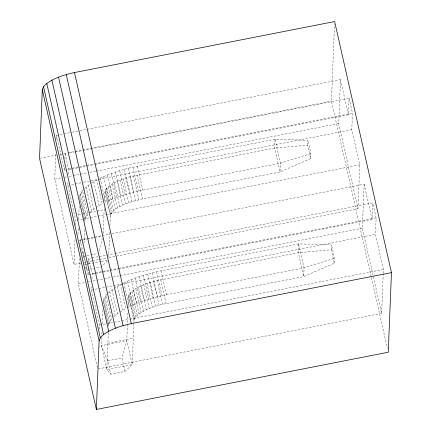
<?xml version="1.0" encoding="UTF-8"?>
<svg xmlns="http://www.w3.org/2000/svg" width="431" height="431" viewBox="0 0 431 431"><rect width="100%" height="100%" fill="white"/><g stroke="black" fill="none" stroke-linecap="round" stroke-linejoin="round"><path stroke-width="0.32" stroke-dasharray="2.15 1.62" d="M80.624 263.12L74.019 264.413L54.737 179.231L55.782 153.274M56.342 139.299L56.504 135.307L63.109 134.014M71.056 169.13L64.451 170.428L64.639 165.811M64.903 159.228L65.113 153.953L67.096 153.565M75.597 225.149L75.781 220.489L67.834 185.368L67.969 182.076M68.281 174.167L68.497 168.898L65.113 153.953M74.019 264.413L75.032 239.124M78 234.448L78.291 227.202M78.609 219.293L79.196 204.606M97.401 367.713L78.415 283.84L79.46 257.883M80.021 243.908L80.182 239.916L86.782 238.623M83.415 258.309L83.706 251.004M84.023 243.036L84.584 229.093M94.734 273.739L88.129 275.037L88.339 269.763M88.549 264.494L88.791 258.562L91.431 258.045M99.297 329.09L99.459 325.098L91.512 289.982L91.641 286.685M91.959 278.782L92.169 273.507L88.791 258.562M103.219 233.424L104.254 207.688M104.523 200.975L105.126 190.971L105.767 189.64L108.208 186.86L112.071 184.037L117.167 181.311L123.234 178.827L129.973 176.699L274.644 148.065L307.642 145.177L310.67 158.549L280.053 171.974L142.456 198.95L131.951 201.622L125.507 203.944L119.893 206.562L115.384 209.353L112.216 212.176L111.182 213.55L110.288 216.152L109.916 225.445M101.732 337.678L101.409 345.646L106.823 369.556L110.783 374.173L124.974 371.387L132.204 364.583L133.885 322.776M101.861 334.359L101.969 331.703M102.292 323.735L102.901 308.467M108.634 257.318L109.673 231.42M108.31 332.452L106.823 369.556L132.204 364.583L126.789 340.668L127.91 312.782M128.233 304.819L128.799 295.58L129.445 294.249L131.886 291.469L135.749 288.646L140.84 285.925L146.912 283.436L153.651 281.308L298.322 252.674L331.32 249.786L334.343 263.158L303.731 276.583L166.134 303.559C157.45 305.347 148.814 307.987 141.163 312.556C137.845 314.732 133.621 317.615 133.912 322.102M307.642 145.177L307.842 140.264L274.994 139.278L137.397 166.253C124.176 168.92 111.112 172.815 99.006 178.827M310.67 158.549L310.864 153.635L307.842 140.264M371.199 276.842L331.439 101.161L334.526 24.228M331.32 249.786L331.514 244.878L298.672 243.887L161.075 270.862C145.069 274.17 129.068 279.019 115.109 287.719M109.016 257.549L357.983 208.744L338.701 123.562L340.463 79.638L70.372 132.586M334.343 263.158L334.542 258.244L331.514 244.878M94.831 164.47L348.415 114.759L349.078 98.284L91.528 148.776M357.983 208.744L359.745 164.82L351.798 129.704L352.456 113.229L349.078 98.284M98.354 368.893L381.656 313.353L362.379 228.171L364.141 184.247L110.557 233.963M118.503 269.079L372.088 219.368L372.75 202.893L115.206 253.385M383.261 273.426L383.423 269.429L375.471 234.313L376.134 217.838L372.75 202.893M381.656 313.353L383.234 274.089M82.536 190.561L80.322 193.988L79.493 197.215L84.907 221.125L85.731 217.897L87.946 214.471L82.536 190.561L83.743 189.241M106.209 295.17L103.995 298.597L103.171 301.824L108.58 325.739L109.409 322.507L111.624 319.08L106.209 295.17L107.416 293.85M98.99 250.837L102.4 238.629M124.974 371.387L121.951 358.021L126.789 340.668L101.409 345.646L107.755 360.801L110.783 374.173M107.561 260.879L101.301 266.778L95.493 267.915M84.627 188.358L90.866 183.461M90.041 212.267L95.262 208.081M108.305 292.967L114.544 288.07M113.714 316.877L118.94 312.69M91.431 183.105L98.451 179.113M96.28 207.37L102.195 203.868L96.781 179.959M119.953 311.979L125.868 308.483L120.459 284.568M126.983 307.917C139.391 301.571 152.86 297.53 166.485 294.777L304.087 267.802L334.542 258.244M310.864 153.635L280.409 163.187L142.806 190.163C129.984 192.732 117.345 196.514 105.53 202.171L100.116 178.262M63.766 133.885L69.709 132.716M40.202 158.258L56.052 155.149M60.017 154.373L67.279 152.951M67.942 152.816L331.439 101.161M69.736 153.048L74.358 152.143M75.021 152.014L82.283 150.586M82.946 150.457L90.866 148.905M68.497 168.898L352.456 113.229M71.718 169L94.168 164.599M54.737 179.231L61.342 177.938M64.645 177.286L66.627 176.899M69.267 176.381L72.57 175.735M73.227 175.606L87.1 172.885M89.74 172.368L95.682 171.204M96.345 171.075L338.701 123.562M67.834 185.368L74.439 184.075M75.096 183.945L81.044 182.782M83.684 182.265L97.551 179.544M98.209 179.415L351.798 129.704M78.792 214.681L96.366 211.238M97.013 211.109L104.173 209.703M77.101 220.23L82.386 219.196M83.048 219.067L105.498 214.665M106.161 214.536L359.745 164.82M87.445 238.494L109.894 234.092M79.035 240.784L86.846 239.248M87.498 239.124L94.006 237.847M94.653 237.718L101.813 236.317M80.78 248.31L84.077 256.192L98.273 253.406M92.094 257.916L105.961 255.2M106.619 255.071L114.544 253.514M83.926 262.474L85.904 262.086M86.566 261.951L91.846 260.917M92.509 260.787L106.376 258.072M84.449 264.693L100.719 261.504M101.366 261.375L107.227 260.227M85.128 267.252L87.105 269.564L89.039 269.181M89.686 269.057L94.847 268.044M92.169 273.507L109.339 270.14M110.002 270.011L117.927 268.459M118.584 268.33L376.134 217.838M95.391 273.61L117.846 269.208M78.415 283.84L85.02 282.547M88.323 281.901L90.3 281.513M92.945 280.99L96.248 280.344M96.905 280.215L110.772 277.499M113.418 276.982L119.36 275.813M120.017 275.684L362.379 228.171M91.512 289.982L98.112 288.684M98.774 288.554L375.471 234.313M99.459 325.098L106.064 323.805M106.721 323.676L129.176 319.274M129.839 319.145L383.423 269.429M107.879 343.2L133.26 338.227M107.755 360.801L121.951 358.021M340.463 79.638L348.415 114.759M364.141 184.247L372.088 219.368M371.344 277.499L387.372 348.291M137.397 166.253L142.806 190.163M161.075 270.862L166.485 294.777M137.042 175.04L142.456 198.95M160.72 279.649L166.134 303.559M132.915 167.196L138.324 191.105M156.593 271.805L162.002 295.714M133.491 175.805L138.901 199.715M157.164 280.414L162.579 304.324M128.454 168.246L133.863 192.161M152.132 272.861L157.541 296.77M129.973 176.699L135.382 200.609M153.651 281.308L159.061 305.218M126.542 177.712L131.951 201.622M150.22 282.321L155.629 306.231M124.042 169.415L129.456 193.325M147.72 274.024L153.129 297.934M123.234 178.827L128.648 202.737M146.912 283.436L152.321 307.346M119.71 170.681L125.125 194.591M143.388 275.29L148.797 299.2M120.098 180.029L125.507 203.944M143.771 284.643L149.185 308.553M115.481 172.044L120.895 195.954M139.159 276.654L144.568 300.563M117.167 181.311L122.576 205.226M140.84 285.925L146.254 309.835M114.479 182.652L119.893 206.562M138.157 287.262L143.566 311.177M111.381 173.494L116.796 197.403M135.059 278.103L140.474 302.012M112.071 184.037L117.485 207.947M135.749 288.646L141.163 312.556M109.975 185.443L115.384 209.353M133.648 290.052L139.062 313.967M107.443 175.018L112.852 198.928M131.116 279.627L136.53 303.537M108.208 186.86L113.622 210.77M131.886 291.469L137.295 315.379M106.802 188.266L112.216 212.176M130.48 292.875L135.889 316.785M103.677 176.608L109.091 200.523M127.355 281.222L132.764 305.132M105.767 189.64L111.182 213.55M129.445 294.249L134.86 318.159M105.126 190.971L110.535 214.88M128.799 295.58L134.213 319.49M104.878 192.242L110.288 216.152M128.551 296.851L133.966 320.761M123.794 282.871L129.203 306.78M93.694 181.699L99.103 205.609M117.367 286.308L122.781 310.218M88.323 185.238L93.737 209.148M112.001 289.847L117.41 313.757M86.076 187.022L91.491 210.931M109.754 291.631L115.169 315.54M81.254 192.291L86.669 216.206M104.932 296.9L110.347 320.815M80.322 193.988L85.731 217.897M103.995 298.597L109.409 322.507M79.73 195.631L85.144 219.541M103.408 300.24L108.822 324.15M84.077 256.192L87.105 269.564M56.504 135.307L64.451 170.428M80.182 239.916L88.129 275.037M274.994 139.278L274.644 148.065L280.053 171.974L280.409 163.187L274.994 139.278M298.672 243.887L298.322 252.674L303.731 276.583L304.087 267.802L298.672 243.887"/><path stroke-width="0.65" d="M42.297 89.756L39.544 158.387L96.366 409.45L388.261 352.229L391.456 272.613L334.634 21.55L74.466 72.553C66.676 74.197 59.015 76.546 51.903 80.166C48.089 82.563 43.391 84.982 42.297 89.756L99.125 340.819L96.366 409.45M99.125 340.819C100.213 336.045 104.916 333.626 108.725 331.234C115.842 327.608 123.498 325.26 131.293 323.616L391.456 272.613M74.466 72.553L131.293 323.616M66.239 74.536L123.067 325.599M58.546 77.133L115.368 328.196M51.903 80.166L108.725 331.234M46.769 83.431L103.591 334.494M43.493 86.701L100.315 337.764"/></g></svg>
